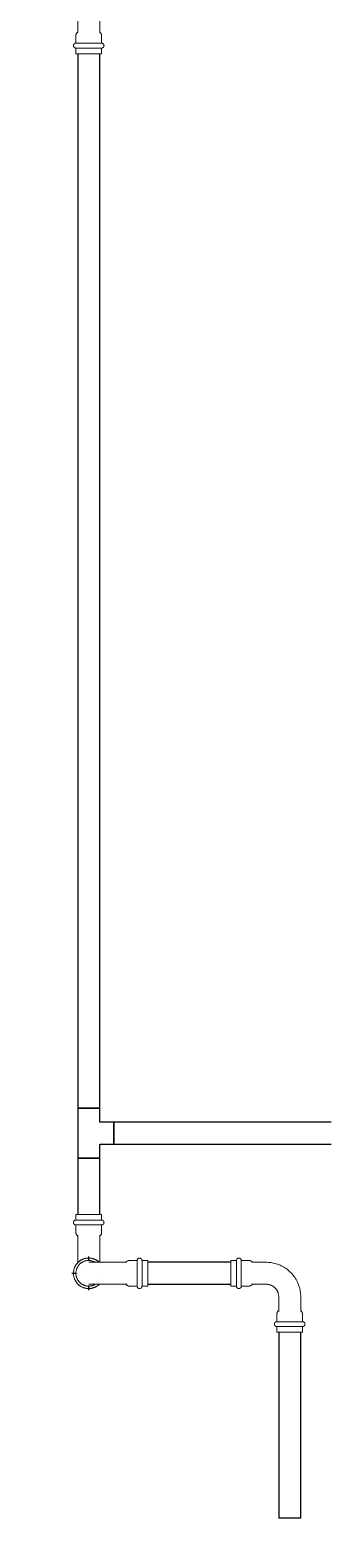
# Model space of a CAD drawing. Header units: inches. Extents: x -3327 to -1, y 8 to 1328.
# Drawn here: x -1757.9 to -1739.9, y 121.4 to 210.3 of the extents above; entities that cross this region are included whole.
import ezdxf

# ---------------------------------------------------------------- set-up
doc = ezdxf.new("R2010")
doc.units = ezdxf.units.IN
doc.header["$MEASUREMENT"] = 0
doc.layers.add('P-PIPE', color=3, linetype='Continuous', lineweight=9)
doc.layers.add('X - REF - FP', color=7, linetype='Continuous', true_color=0xb90000)

# ---------------------------------------------------------------- blocks, each defined once
blk = doc.blocks.new('Victaulic-VicPress316-Elbow 90-45deg Style P568_P571 - Standard-V1-SECOND LEVEL')
at = {"layer": 'P-PIPE'}
for p, q in [((-0.767, 3.52), (-0.767, 3.181)), ((0.766, 3.52), (-0.767, 3.52)), ((-0.767, 3.181), (0.766, 3.181)), ((-0.767, 2.89), (-0.767, 2.439)), ((-0.767, 2.89), (0.766, 2.89)), ((0.766, 3.181), (0.766, 3.52)), ((0.766, 2.439), (0.766, 2.89)), ((-0.658, 2.278), (-0.658, 1.393)), ((0.657, 1.393), (0.657, 2.278)), ((-3.181, 0.766), (-3.52, 0.766)), ((-3.52, 0.766), (-3.52, -0.767)), ((-3.181, -0.767), (-3.181, 0.766)), ((-2.439, 0.766), (-2.89, 0.766)), ((-2.89, -0.767), (-2.89, 0.766)), ((-1.393, 0.657), (-2.278, 0.657)), ((-3.52, -0.767), (-3.181, -0.767)), ((-2.89, -0.767), (-2.439, -0.767)), ((-2.278, -0.658), (-1.393, -0.658))]:
    blk.add_line(p, q, dxfattribs=at)
at = {"layer": 'P-PIPE', "flags": 128}
for points in [[(-0.767, 2.89), (-0.772, 2.891), (-0.778, 2.891), (-0.784, 2.892), (-0.79, 2.892), (-0.795, 2.893), (-0.801, 2.895), (-0.807, 2.896), (-0.812, 2.898), (-0.818, 2.9), (-0.823, 2.902), (-0.828, 2.904), (-0.834, 2.907), (-0.839, 2.91), (-0.844, 2.913), (-0.849, 2.916), (-0.853, 2.919), (-0.858, 2.923), (-0.862, 2.927), (-0.867, 2.931), (-0.871, 2.935), (-0.875, 2.939), (-0.879, 2.943), (-0.882, 2.948), (-0.886, 2.953), (-0.889, 2.957), (-0.892, 2.962), (-0.895, 2.967), (-0.897, 2.973), (-0.9, 2.978), (-0.902, 2.983), (-0.904, 2.989), (-0.906, 2.994), (-0.907, 3), (-0.909, 3.006), (-0.91, 3.011), (-0.911, 3.017), (-0.911, 3.023), (-0.912, 3.029), (-0.912, 3.034), (-0.912, 3.04), (-0.912, 3.046), (-0.911, 3.052), (-0.91, 3.058), (-0.909, 3.063), (-0.908, 3.069), (-0.907, 3.075), (-0.905, 3.08), (-0.903, 3.086), (-0.901, 3.091), (-0.899, 3.097), (-0.896, 3.102), (-0.894, 3.107), (-0.891, 3.112), (-0.887, 3.117), (-0.884, 3.122), (-0.881, 3.126), (-0.877, 3.131), (-0.873, 3.135), (-0.869, 3.139), (-0.865, 3.143), (-0.86, 3.147), (-0.856, 3.151), (-0.851, 3.154), (-0.846, 3.158), (-0.842, 3.161), (-0.836, 3.164), (-0.831, 3.166), (-0.826, 3.169), (-0.821, 3.171), (-0.815, 3.173), (-0.81, 3.175), (-0.804, 3.177), (-0.798, 3.178), (-0.793, 3.179), (-0.787, 3.18), (-0.781, 3.181), (-0.775, 3.181), (-0.77, 3.181), (-0.767, 3.181)], [(0.766, 3.181), (0.766, 3.181), (0.764, 3.181), (0.761, 3.181), (0.757, 3.181), (0.751, 3.181), (0.745, 3.181), (0.737, 3.181), (0.728, 3.181), (0.717, 3.181), (0.706, 3.181), (0.693, 3.181), (0.68, 3.181), (0.665, 3.181), (0.649, 3.181), (0.633, 3.181), (0.615, 3.181), (0.596, 3.181), (0.576, 3.181), (0.556, 3.181), (0.534, 3.181), (0.512, 3.181), (0.488, 3.181), (0.464, 3.181), (0.44, 3.181), (0.414, 3.181), (0.388, 3.181), (0.361, 3.181), (0.334, 3.181), (0.306, 3.181), (0.278, 3.181), (0.249, 3.181), (0.22, 3.181), (0.19, 3.181), (0.16, 3.181), (0.13, 3.181), (0.1, 3.181), (0.069, 3.181), (0.039, 3.181), (0.008, 3.181), (-0.022, 3.181), (-0.053, 3.181), (-0.084, 3.181), (-0.114, 3.181), (-0.144, 3.181), (-0.174, 3.181), (-0.204, 3.181), (-0.233, 3.181), (-0.262, 3.181), (-0.291, 3.181), (-0.319, 3.181), (-0.347, 3.181), (-0.374, 3.181), (-0.4, 3.181), (-0.426, 3.181), (-0.451, 3.181), (-0.476, 3.181), (-0.499, 3.181), (-0.522, 3.181), (-0.544, 3.181), (-0.565, 3.181), (-0.585, 3.181), (-0.605, 3.181), (-0.623, 3.181), (-0.64, 3.181), (-0.657, 3.181), (-0.672, 3.181), (-0.686, 3.181), (-0.699, 3.181), (-0.711, 3.181), (-0.722, 3.181), (-0.732, 3.181), (-0.74, 3.181), (-0.748, 3.181), (-0.754, 3.181), (-0.759, 3.181), (-0.763, 3.181), (-0.765, 3.181), (-0.766, 3.181), (-0.767, 3.181)], [(-0.767, 3.181), (-0.766, 3.181), (-0.764, 3.181), (-0.761, 3.181), (-0.757, 3.181), (-0.751, 3.181), (-0.745, 3.181), (-0.737, 3.181), (-0.728, 3.181)], [(-0.767, 2.89), (-0.766, 2.89), (-0.764, 2.89), (-0.761, 2.89), (-0.757, 2.89), (-0.751, 2.89), (-0.745, 2.89), (-0.737, 2.89), (-0.728, 2.89), (-0.717, 2.89), (-0.706, 2.89), (-0.693, 2.89), (-0.68, 2.89), (-0.665, 2.89), (-0.649, 2.89), (-0.633, 2.89), (-0.615, 2.89), (-0.596, 2.89), (-0.576, 2.89), (-0.556, 2.89), (-0.534, 2.89), (-0.512, 2.89), (-0.488, 2.89), (-0.464, 2.89), (-0.44, 2.89), (-0.414, 2.89), (-0.388, 2.89), (-0.361, 2.89), (-0.334, 2.89), (-0.306, 2.89), (-0.278, 2.89), (-0.249, 2.89), (-0.22, 2.89), (-0.19, 2.89), (-0.16, 2.89), (-0.13, 2.89), (-0.1, 2.89), (-0.069, 2.89), (-0.039, 2.89), (-0.008, 2.89), (0.022, 2.89), (0.053, 2.89), (0.084, 2.89), (0.114, 2.89), (0.144, 2.89), (0.174, 2.89), (0.204, 2.89), (0.233, 2.89), (0.262, 2.89), (0.291, 2.89), (0.319, 2.89), (0.347, 2.89), (0.374, 2.89), (0.4, 2.89), (0.426, 2.89), (0.451, 2.89), (0.476, 2.89), (0.499, 2.89), (0.522, 2.89), (0.544, 2.89), (0.565, 2.89), (0.585, 2.89), (0.605, 2.89), (0.623, 2.89), (0.64, 2.89), (0.657, 2.89), (0.672, 2.89), (0.686, 2.89), (0.699, 2.89), (0.711, 2.89), (0.722, 2.89), (0.732, 2.89), (0.74, 2.89), (0.748, 2.89), (0.754, 2.89), (0.759, 2.89), (0.763, 2.89), (0.765, 2.89), (0.766, 2.89), (0.766, 2.89)], [(-0.722, 2.89), (-0.732, 2.89), (-0.74, 2.89), (-0.748, 2.89), (-0.754, 2.89), (-0.759, 2.89), (-0.763, 2.89), (-0.765, 2.89), (-0.766, 2.89), (-0.767, 2.89)], [(0.722, 3.181), (0.732, 3.181), (0.74, 3.181), (0.748, 3.181), (0.754, 3.181), (0.759, 3.181), (0.763, 3.181), (0.765, 3.181), (0.766, 3.181), (0.766, 3.181)], [(0.766, 2.89), (0.766, 2.89), (0.764, 2.89), (0.761, 2.89), (0.757, 2.89), (0.751, 2.89), (0.745, 2.89), (0.737, 2.89), (0.728, 2.89)], [(0.766, 3.181), (0.772, 3.181), (0.778, 3.181), (0.784, 3.18), (0.79, 3.18), (0.795, 3.179), (0.801, 3.177), (0.807, 3.176), (0.812, 3.174), (0.818, 3.172), (0.823, 3.17), (0.828, 3.168), (0.834, 3.165), (0.839, 3.162), (0.844, 3.159), (0.849, 3.156), (0.853, 3.153), (0.858, 3.149), (0.862, 3.145), (0.867, 3.141), (0.871, 3.137), (0.875, 3.133), (0.879, 3.129), (0.882, 3.124), (0.886, 3.119), (0.889, 3.115), (0.892, 3.11), (0.895, 3.105), (0.897, 3.099), (0.9, 3.094), (0.902, 3.089), (0.904, 3.083), (0.906, 3.078), (0.907, 3.072), (0.909, 3.066), (0.91, 3.061), (0.911, 3.055), (0.911, 3.049), (0.912, 3.043), (0.912, 3.038), (0.912, 3.032), (0.912, 3.026), (0.911, 3.02), (0.91, 3.014), (0.909, 3.009), (0.908, 3.003), (0.907, 2.997), (0.905, 2.992), (0.903, 2.986), (0.901, 2.981), (0.899, 2.975), (0.896, 2.97), (0.894, 2.965), (0.891, 2.96), (0.887, 2.955), (0.884, 2.95), (0.881, 2.946), (0.877, 2.941), (0.873, 2.937), (0.869, 2.933), (0.865, 2.929), (0.86, 2.925), (0.856, 2.921), (0.851, 2.918), (0.846, 2.914), (0.842, 2.911), (0.836, 2.908), (0.831, 2.906), (0.826, 2.903), (0.821, 2.901), (0.815, 2.899), (0.81, 2.897), (0.804, 2.895), (0.798, 2.894), (0.793, 2.893), (0.787, 2.892), (0.781, 2.891), (0.775, 2.891), (0.77, 2.891), (0.766, 2.89)], [(-0.658, 2.221), (-0.666, 2.228), (-0.674, 2.235), (-0.682, 2.242), (-0.69, 2.25), (-0.698, 2.258), (-0.705, 2.266), (-0.711, 2.275), (-0.718, 2.283), (-0.724, 2.293), (-0.729, 2.302), (-0.735, 2.311), (-0.74, 2.321), (-0.744, 2.331), (-0.748, 2.341), (-0.752, 2.351), (-0.755, 2.362), (-0.758, 2.372), (-0.761, 2.383), (-0.763, 2.394), (-0.764, 2.404), (-0.765, 2.415), (-0.766, 2.426), (-0.767, 2.437), (-0.767, 2.439)], [(0.766, 2.439), (0.766, 2.428), (0.766, 2.417), (0.765, 2.406), (0.763, 2.396), (0.761, 2.385), (0.759, 2.374), (0.756, 2.364), (0.753, 2.353), (0.749, 2.343), (0.745, 2.333), (0.741, 2.323), (0.736, 2.313), (0.73, 2.304), (0.725, 2.294), (0.719, 2.285), (0.713, 2.276), (0.706, 2.268), (0.699, 2.259), (0.692, 2.251), (0.684, 2.244), (0.676, 2.236), (0.668, 2.229), (0.659, 2.222), (0.657, 2.221)], [(-3.181, 0.766), (-3.181, 0.772), (-3.181, 0.778), (-3.18, 0.784), (-3.18, 0.79), (-3.179, 0.795), (-3.177, 0.801), (-3.176, 0.807), (-3.174, 0.812), (-3.172, 0.818), (-3.17, 0.823), (-3.168, 0.828), (-3.165, 0.834), (-3.162, 0.839), (-3.159, 0.844), (-3.156, 0.849), (-3.153, 0.853), (-3.149, 0.858), (-3.145, 0.862), (-3.141, 0.867), (-3.137, 0.871), (-3.133, 0.875), (-3.129, 0.879), (-3.124, 0.882), (-3.119, 0.886), (-3.115, 0.889), (-3.11, 0.892), (-3.105, 0.895), (-3.099, 0.897), (-3.094, 0.9), (-3.089, 0.902), (-3.083, 0.904), (-3.078, 0.906), (-3.072, 0.907), (-3.066, 0.909), (-3.061, 0.91), (-3.055, 0.911), (-3.049, 0.911), (-3.043, 0.912), (-3.038, 0.912), (-3.032, 0.912), (-3.026, 0.912), (-3.02, 0.911), (-3.014, 0.91), (-3.009, 0.909), (-3.003, 0.908), (-2.997, 0.907), (-2.992, 0.905), (-2.986, 0.903), (-2.981, 0.901), (-2.975, 0.899), (-2.97, 0.896), (-2.965, 0.894), (-2.96, 0.891), (-2.955, 0.887), (-2.95, 0.884), (-2.946, 0.881), (-2.941, 0.877), (-2.937, 0.873), (-2.933, 0.869), (-2.929, 0.865), (-2.925, 0.86), (-2.921, 0.856), (-2.918, 0.851), (-2.914, 0.846), (-2.911, 0.842), (-2.908, 0.836), (-2.906, 0.831), (-2.903, 0.826), (-2.901, 0.821), (-2.899, 0.815), (-2.897, 0.81), (-2.895, 0.804), (-2.894, 0.798), (-2.893, 0.793), (-2.892, 0.787), (-2.891, 0.781), (-2.891, 0.775), (-2.891, 0.77), (-2.89, 0.766)], [(-0.658, 1.393), (-0.658, 1.364), (-0.66, 1.334), (-0.663, 1.305), (-0.667, 1.276), (-0.672, 1.247), (-0.679, 1.218), (-0.686, 1.19), (-0.695, 1.162), (-0.705, 1.134), (-0.716, 1.107), (-0.728, 1.08), (-0.741, 1.053), (-0.755, 1.028), (-0.77, 1.002), (-0.786, 0.978), (-0.803, 0.954), (-0.821, 0.931), (-0.84, 0.908), (-0.86, 0.886), (-0.881, 0.865), (-0.902, 0.845), (-0.924, 0.826), (-0.947, 0.808), (-0.971, 0.79), (-0.996, 0.774), (-1.021, 0.759), (-1.046, 0.744), (-1.073, 0.731), (-1.099, 0.719), (-1.126, 0.707), (-1.154, 0.697), (-1.182, 0.688), (-1.21, 0.681), (-1.239, 0.674), (-1.268, 0.668), (-1.297, 0.664), (-1.326, 0.661), (-1.356, 0.658), (-1.385, 0.658), (-1.393, 0.657)], [(-1.393, -0.658), (-1.311, -0.656), (-1.229, -0.651), (-1.148, -0.643), (-1.066, -0.631), (-0.986, -0.617), (-0.906, -0.599), (-0.826, -0.578), (-0.748, -0.553), (-0.671, -0.526), (-0.594, -0.496), (-0.52, -0.462), (-0.446, -0.426), (-0.374, -0.386), (-0.304, -0.344), (-0.235, -0.299), (-0.168, -0.252), (-0.104, -0.201), (-0.041, -0.149), (0.02, -0.093), (0.078, -0.036), (0.134, 0.024), (0.187, 0.087), (0.238, 0.151), (0.287, 0.217), (0.332, 0.285), (0.375, 0.355), (0.415, 0.427), (0.453, 0.5), (0.487, 0.574), (0.518, 0.65), (0.546, 0.727), (0.571, 0.805), (0.593, 0.884), (0.612, 0.964), (0.628, 1.044), (0.64, 1.126), (0.649, 1.207), (0.655, 1.289), (0.657, 1.371), (0.657, 1.393)], [(-3.181, 0.766), (-3.181, 0.766), (-3.181, 0.764), (-3.181, 0.761), (-3.181, 0.757), (-3.181, 0.751), (-3.181, 0.745), (-3.181, 0.737), (-3.181, 0.728), (-3.181, 0.717), (-3.181, 0.706), (-3.181, 0.693), (-3.181, 0.68), (-3.181, 0.665), (-3.181, 0.649), (-3.181, 0.633), (-3.181, 0.615), (-3.181, 0.596), (-3.181, 0.576), (-3.181, 0.556), (-3.181, 0.534), (-3.181, 0.512), (-3.181, 0.488), (-3.181, 0.464), (-3.181, 0.44), (-3.181, 0.414), (-3.181, 0.388), (-3.181, 0.361), (-3.181, 0.334), (-3.181, 0.306), (-3.181, 0.278), (-3.181, 0.249), (-3.181, 0.22), (-3.181, 0.19), (-3.181, 0.16), (-3.181, 0.13), (-3.181, 0.1), (-3.181, 0.069), (-3.181, 0.039), (-3.181, 0.008), (-3.181, -0.022), (-3.181, -0.053), (-3.181, -0.084), (-3.181, -0.114), (-3.181, -0.144), (-3.181, -0.174), (-3.181, -0.204), (-3.181, -0.233), (-3.181, -0.262), (-3.181, -0.291), (-3.181, -0.319), (-3.181, -0.347), (-3.181, -0.374), (-3.181, -0.4), (-3.181, -0.426), (-3.181, -0.451), (-3.181, -0.476), (-3.181, -0.499), (-3.181, -0.522), (-3.181, -0.544), (-3.181, -0.565), (-3.181, -0.585), (-3.181, -0.605), (-3.181, -0.623), (-3.181, -0.64), (-3.181, -0.657), (-3.181, -0.672), (-3.181, -0.686), (-3.181, -0.699), (-3.181, -0.711), (-3.181, -0.722), (-3.181, -0.732), (-3.181, -0.74), (-3.181, -0.748), (-3.181, -0.754), (-3.181, -0.759), (-3.181, -0.763), (-3.181, -0.765), (-3.181, -0.766), (-3.181, -0.767)], [(-3.181, 0.722), (-3.181, 0.732), (-3.181, 0.74), (-3.181, 0.748), (-3.181, 0.754), (-3.181, 0.759), (-3.181, 0.763), (-3.181, 0.765), (-3.181, 0.766), (-3.181, 0.766)], [(-2.89, -0.767), (-2.89, -0.766), (-2.89, -0.764), (-2.89, -0.761), (-2.89, -0.757), (-2.89, -0.751), (-2.89, -0.745), (-2.89, -0.737), (-2.89, -0.728), (-2.89, -0.717), (-2.89, -0.706), (-2.89, -0.693), (-2.89, -0.68), (-2.89, -0.665), (-2.89, -0.649), (-2.89, -0.633), (-2.89, -0.615), (-2.89, -0.596), (-2.89, -0.576), (-2.89, -0.556), (-2.89, -0.534), (-2.89, -0.512), (-2.89, -0.488), (-2.89, -0.464), (-2.89, -0.44), (-2.89, -0.414), (-2.89, -0.388), (-2.89, -0.361), (-2.89, -0.334), (-2.89, -0.306), (-2.89, -0.278), (-2.89, -0.249), (-2.89, -0.22), (-2.89, -0.19), (-2.89, -0.16), (-2.89, -0.13), (-2.89, -0.1), (-2.89, -0.069), (-2.89, -0.039), (-2.89, -0.008), (-2.89, 0.022), (-2.89, 0.053), (-2.89, 0.084), (-2.89, 0.114), (-2.89, 0.144), (-2.89, 0.174), (-2.89, 0.204), (-2.89, 0.233), (-2.89, 0.262), (-2.89, 0.291), (-2.89, 0.319), (-2.89, 0.347), (-2.89, 0.374), (-2.89, 0.4), (-2.89, 0.426), (-2.89, 0.451), (-2.89, 0.476), (-2.89, 0.499), (-2.89, 0.522), (-2.89, 0.544), (-2.89, 0.565), (-2.89, 0.585), (-2.89, 0.605), (-2.89, 0.623), (-2.89, 0.64), (-2.89, 0.657), (-2.89, 0.672), (-2.89, 0.686), (-2.89, 0.699), (-2.89, 0.711), (-2.89, 0.722), (-2.89, 0.732), (-2.89, 0.74), (-2.89, 0.748), (-2.89, 0.754), (-2.89, 0.759), (-2.89, 0.763), (-2.89, 0.765), (-2.89, 0.766), (-2.89, 0.766)], [(-2.89, 0.766), (-2.89, 0.766), (-2.89, 0.764), (-2.89, 0.761), (-2.89, 0.757), (-2.89, 0.751), (-2.89, 0.745), (-2.89, 0.737), (-2.89, 0.728)], [(-2.439, 0.766), (-2.428, 0.766), (-2.417, 0.766), (-2.406, 0.765), (-2.396, 0.763), (-2.385, 0.761), (-2.374, 0.759), (-2.364, 0.756), (-2.353, 0.753), (-2.343, 0.749), (-2.333, 0.745), (-2.323, 0.741), (-2.313, 0.736), (-2.304, 0.73), (-2.294, 0.725), (-2.285, 0.719), (-2.276, 0.713), (-2.268, 0.706), (-2.259, 0.699), (-2.251, 0.692), (-2.244, 0.684), (-2.236, 0.676), (-2.229, 0.668), (-2.222, 0.659), (-2.221, 0.657)], [(-3.181, -0.767), (-3.181, -0.766), (-3.181, -0.764), (-3.181, -0.761), (-3.181, -0.757), (-3.181, -0.751), (-3.181, -0.745), (-3.181, -0.737), (-3.181, -0.728)], [(-2.89, -0.767), (-2.891, -0.772), (-2.891, -0.778), (-2.892, -0.784), (-2.892, -0.79), (-2.893, -0.795), (-2.895, -0.801), (-2.896, -0.807), (-2.898, -0.812), (-2.9, -0.818), (-2.902, -0.823), (-2.904, -0.828), (-2.907, -0.834), (-2.91, -0.839), (-2.913, -0.844), (-2.916, -0.849), (-2.919, -0.853), (-2.923, -0.858), (-2.927, -0.862), (-2.931, -0.867), (-2.935, -0.871), (-2.939, -0.875), (-2.943, -0.879), (-2.948, -0.882), (-2.953, -0.886), (-2.957, -0.889), (-2.962, -0.892), (-2.967, -0.895), (-2.973, -0.897), (-2.978, -0.9), (-2.983, -0.902), (-2.989, -0.904), (-2.994, -0.906), (-3, -0.907), (-3.006, -0.909), (-3.011, -0.91), (-3.017, -0.911), (-3.023, -0.911), (-3.029, -0.912), (-3.034, -0.912), (-3.04, -0.912), (-3.046, -0.912), (-3.052, -0.911), (-3.058, -0.91), (-3.063, -0.909), (-3.069, -0.908), (-3.075, -0.907), (-3.08, -0.905), (-3.086, -0.903), (-3.091, -0.901), (-3.097, -0.899), (-3.102, -0.896), (-3.107, -0.894), (-3.112, -0.891), (-3.117, -0.887), (-3.122, -0.884), (-3.126, -0.881), (-3.131, -0.877), (-3.135, -0.873), (-3.139, -0.869), (-3.143, -0.865), (-3.147, -0.86), (-3.151, -0.856), (-3.154, -0.851), (-3.158, -0.846), (-3.161, -0.842), (-3.164, -0.836), (-3.166, -0.831), (-3.169, -0.826), (-3.171, -0.821), (-3.173, -0.815), (-3.175, -0.81), (-3.177, -0.804), (-3.178, -0.798), (-3.179, -0.793), (-3.18, -0.787), (-3.181, -0.781), (-3.181, -0.775), (-3.181, -0.77), (-3.181, -0.767)], [(-2.89, -0.722), (-2.89, -0.732), (-2.89, -0.74), (-2.89, -0.748), (-2.89, -0.754), (-2.89, -0.759), (-2.89, -0.763), (-2.89, -0.765), (-2.89, -0.766), (-2.89, -0.767)], [(-2.221, -0.658), (-2.228, -0.666), (-2.235, -0.674), (-2.242, -0.682), (-2.25, -0.69), (-2.258, -0.698), (-2.266, -0.705), (-2.275, -0.711), (-2.283, -0.718), (-2.293, -0.724), (-2.302, -0.729), (-2.311, -0.735), (-2.321, -0.74), (-2.331, -0.744), (-2.341, -0.748), (-2.351, -0.752), (-2.362, -0.755), (-2.372, -0.758), (-2.383, -0.761), (-2.394, -0.763), (-2.404, -0.764), (-2.415, -0.765), (-2.426, -0.766), (-2.437, -0.767), (-2.439, -0.767)]]:
    blk.add_lwpolyline(points, dxfattribs=at)
blk = doc.blocks.new('Victaulic-VicPress316-Elbow 90-45deg Style P568_P571 - Standard-523083-SECOND LEVEL')
at = {"layer": 'P-PIPE'}
for p, q in [((-3178.283, 1233.462), (-3178.283, 1232.568)), ((-3176.968, 1232.571), (-3176.968, 1233.462)), ((-3178.392, 1232.416), (-3178.392, 1231.964)), ((-3176.859, 1231.964), (-3176.859, 1232.416)), ((-3177.625, 1231.964), (-3178.392, 1231.964)), ((-3178.392, 1231.673), (-3178.392, 1231.335)), ((-3177.625, 1231.673), (-3178.392, 1231.673)), ((-3176.859, 1231.964), (-3177.625, 1231.964)), ((-3176.859, 1231.673), (-3177.625, 1231.673)), ((-3176.859, 1231.335), (-3176.859, 1231.673)), ((-3178.392, 1231.335), (-3177.625, 1231.335)), ((-3177.625, 1231.335), (-3176.859, 1231.335))]:
    blk.add_line(p, q, dxfattribs=at)
at = {"layer": 'P-PIPE', "flags": 128}
for points in [[(-3177.625, 1235.767), (-3177.661, 1235.766), (-3177.698, 1235.764), (-3177.734, 1235.76), (-3177.77, 1235.755), (-3177.806, 1235.749), (-3177.842, 1235.741), (-3177.877, 1235.731), (-3177.912, 1235.721), (-3177.946, 1235.708), (-3177.98, 1235.695), (-3178.013, 1235.68), (-3178.046, 1235.664), (-3178.078, 1235.646), (-3178.109, 1235.628), (-3178.14, 1235.608), (-3178.17, 1235.586), (-3178.198, 1235.564), (-3178.226, 1235.54), (-3178.253, 1235.516), (-3178.279, 1235.49), (-3178.304, 1235.464), (-3178.328, 1235.436), (-3178.351, 1235.407), (-3178.372, 1235.378), (-3178.392, 1235.348), (-3178.412, 1235.317), (-3178.429, 1235.285), (-3178.446, 1235.252), (-3178.461, 1235.219), (-3178.475, 1235.185), (-3178.488, 1235.151), (-3178.499, 1235.116), (-3178.508, 1235.081), (-3178.517, 1235.046), (-3178.524, 1235.01), (-3178.529, 1234.974), (-3178.533, 1234.938), (-3178.536, 1234.901), (-3178.537, 1234.865), (-3178.537, 1234.828), (-3178.535, 1234.792), (-3178.532, 1234.755), (-3178.527, 1234.719), (-3178.521, 1234.683), (-3178.513, 1234.648), (-3178.504, 1234.612), (-3178.494, 1234.577), (-3178.482, 1234.543), (-3178.469, 1234.509), (-3178.454, 1234.475), (-3178.438, 1234.442), (-3178.421, 1234.41), (-3178.403, 1234.379), (-3178.383, 1234.348), (-3178.362, 1234.318), (-3178.34, 1234.289), (-3178.317, 1234.261), (-3178.293, 1234.234)], [(-3177.625, 1235.621), (-3177.656, 1235.621), (-3177.686, 1235.619), (-3177.717, 1235.616), (-3177.747, 1235.612), (-3177.777, 1235.606), (-3177.807, 1235.599), (-3177.837, 1235.591), (-3177.866, 1235.582), (-3177.895, 1235.572), (-3177.924, 1235.561), (-3177.951, 1235.548), (-3177.979, 1235.535), (-3178.006, 1235.52), (-3178.032, 1235.504), (-3178.058, 1235.487), (-3178.083, 1235.47), (-3178.107, 1235.451), (-3178.13, 1235.431), (-3178.153, 1235.41), (-3178.175, 1235.389), (-3178.196, 1235.366), (-3178.216, 1235.343), (-3178.235, 1235.319), (-3178.253, 1235.294), (-3178.27, 1235.269), (-3178.286, 1235.243), (-3178.301, 1235.216), (-3178.315, 1235.189), (-3178.328, 1235.161), (-3178.339, 1235.133), (-3178.35, 1235.104), (-3178.359, 1235.075), (-3178.368, 1235.045), (-3178.375, 1235.015), (-3178.38, 1234.985), (-3178.385, 1234.955), (-3178.388, 1234.924), (-3178.391, 1234.894), (-3178.391, 1234.863), (-3178.391, 1234.832), (-3178.39, 1234.802), (-3178.387, 1234.771), (-3178.383, 1234.741), (-3178.378, 1234.711), (-3178.371, 1234.681), (-3178.364, 1234.651), (-3178.355, 1234.622), (-3178.345, 1234.593), (-3178.334, 1234.564), (-3178.322, 1234.536), (-3178.309, 1234.508), (-3178.294, 1234.481), (-3178.283, 1234.461)], [(-3176.968, 1234.223), (-3176.946, 1234.246), (-3176.922, 1234.274), (-3176.899, 1234.302), (-3176.878, 1234.332), (-3176.858, 1234.362), (-3176.838, 1234.393), (-3176.821, 1234.425), (-3176.804, 1234.458), (-3176.789, 1234.491), (-3176.775, 1234.524), (-3176.762, 1234.559), (-3176.751, 1234.593), (-3176.742, 1234.629), (-3176.733, 1234.664), (-3176.726, 1234.7), (-3176.721, 1234.736), (-3176.717, 1234.772), (-3176.714, 1234.809), (-3176.713, 1234.845), (-3176.713, 1234.881), (-3176.715, 1234.918), (-3176.718, 1234.954), (-3176.723, 1234.99), (-3176.729, 1235.026), (-3176.737, 1235.062), (-3176.746, 1235.097), (-3176.756, 1235.132), (-3176.768, 1235.167), (-3176.781, 1235.201), (-3176.796, 1235.234), (-3176.812, 1235.267), (-3176.829, 1235.299), (-3176.847, 1235.331), (-3176.867, 1235.362), (-3176.888, 1235.392), (-3176.91, 1235.421), (-3176.933, 1235.449), (-3176.957, 1235.476), (-3176.983, 1235.502), (-3177.009, 1235.527), (-3177.036, 1235.551), (-3177.065, 1235.574), (-3177.094, 1235.596), (-3177.124, 1235.617), (-3177.155, 1235.636), (-3177.187, 1235.655), (-3177.219, 1235.671), (-3177.252, 1235.687), (-3177.285, 1235.701), (-3177.32, 1235.714), (-3177.354, 1235.726), (-3177.389, 1235.736), (-3177.425, 1235.745), (-3177.46, 1235.752), (-3177.496, 1235.758), (-3177.533, 1235.762), (-3177.569, 1235.765), (-3177.605, 1235.767), (-3177.625, 1235.767)], [(-3176.964, 1234.467), (-3176.949, 1234.494), (-3176.935, 1234.521), (-3176.922, 1234.549), (-3176.911, 1234.577), (-3176.9, 1234.606), (-3176.891, 1234.635), (-3176.882, 1234.665), (-3176.875, 1234.694), (-3176.87, 1234.725), (-3176.865, 1234.755), (-3176.862, 1234.785), (-3176.859, 1234.816), (-3176.859, 1234.847), (-3176.859, 1234.877), (-3176.86, 1234.908), (-3176.863, 1234.938), (-3176.867, 1234.969), (-3176.872, 1234.999), (-3176.879, 1235.029), (-3176.886, 1235.059), (-3176.895, 1235.088), (-3176.905, 1235.117), (-3176.916, 1235.146), (-3176.928, 1235.174), (-3176.941, 1235.201), (-3176.956, 1235.229), (-3176.971, 1235.255), (-3176.988, 1235.281), (-3177.005, 1235.306), (-3177.024, 1235.33), (-3177.043, 1235.354), (-3177.064, 1235.377), (-3177.085, 1235.399), (-3177.107, 1235.42), (-3177.13, 1235.44), (-3177.154, 1235.46), (-3177.179, 1235.478), (-3177.204, 1235.495), (-3177.23, 1235.512), (-3177.256, 1235.527), (-3177.284, 1235.541), (-3177.311, 1235.554), (-3177.34, 1235.566), (-3177.368, 1235.577), (-3177.397, 1235.587), (-3177.427, 1235.595), (-3177.457, 1235.603), (-3177.487, 1235.609), (-3177.517, 1235.614), (-3177.547, 1235.617), (-3177.578, 1235.62), (-3177.608, 1235.621), (-3177.625, 1235.621)], [(-3178.283, 1234.855), (-3178.283, 1234.854), (-3178.283, 1234.85), (-3178.283, 1234.845), (-3178.283, 1234.837), (-3178.283, 1234.827), (-3178.283, 1234.815), (-3178.283, 1234.801), (-3178.283, 1234.784), (-3178.283, 1234.766), (-3178.283, 1234.745), (-3178.283, 1234.722), (-3178.283, 1234.697), (-3178.283, 1234.671), (-3178.283, 1234.642), (-3178.283, 1234.612), (-3178.283, 1234.579), (-3178.283, 1234.545), (-3178.283, 1234.509), (-3178.283, 1234.472), (-3178.283, 1234.432), (-3178.283, 1234.392), (-3178.283, 1234.349), (-3178.283, 1234.306), (-3178.283, 1234.261), (-3178.283, 1234.214), (-3178.283, 1234.167), (-3178.283, 1234.118), (-3178.283, 1234.069), (-3178.283, 1234.018), (-3178.283, 1233.967), (-3178.283, 1233.914), (-3178.283, 1233.861), (-3178.283, 1233.808), (-3178.283, 1233.753), (-3178.283, 1233.699), (-3178.283, 1233.644), (-3178.283, 1233.588), (-3178.283, 1233.533), (-3178.283, 1233.477), (-3178.283, 1233.462)], [(-3176.968, 1233.462), (-3176.968, 1233.518), (-3176.968, 1233.573), (-3176.968, 1233.629), (-3176.968, 1233.684), (-3176.968, 1233.739), (-3176.968, 1233.793), (-3176.968, 1233.847), (-3176.968, 1233.9), (-3176.968, 1233.953), (-3176.968, 1234.004), (-3176.968, 1234.055), (-3176.968, 1234.105), (-3176.968, 1234.154), (-3176.968, 1234.202), (-3176.968, 1234.248), (-3176.968, 1234.294), (-3176.968, 1234.338), (-3176.968, 1234.38), (-3176.968, 1234.422), (-3176.968, 1234.461), (-3176.968, 1234.499), (-3176.968, 1234.535), (-3176.968, 1234.57), (-3176.968, 1234.603), (-3176.968, 1234.634), (-3176.968, 1234.663), (-3176.968, 1234.69), (-3176.968, 1234.716), (-3176.968, 1234.739), (-3176.968, 1234.76), (-3176.968, 1234.779), (-3176.968, 1234.796), (-3176.968, 1234.811), (-3176.968, 1234.824), (-3176.968, 1234.835), (-3176.968, 1234.843), (-3176.968, 1234.849), (-3176.968, 1234.853), (-3176.968, 1234.855), (-3176.968, 1234.855)], [(-3178.392, 1232.416), (-3178.391, 1232.427), (-3178.391, 1232.438), (-3178.39, 1232.448), (-3178.388, 1232.459), (-3178.386, 1232.47), (-3178.384, 1232.481), (-3178.381, 1232.491), (-3178.378, 1232.502), (-3178.374, 1232.512), (-3178.37, 1232.522), (-3178.366, 1232.532), (-3178.361, 1232.542), (-3178.355, 1232.551), (-3178.35, 1232.561), (-3178.344, 1232.57), (-3178.338, 1232.579), (-3178.331, 1232.587), (-3178.324, 1232.596), (-3178.317, 1232.604), (-3178.309, 1232.611), (-3178.301, 1232.619), (-3178.293, 1232.626), (-3178.284, 1232.633), (-3178.283, 1232.634)], [(-3176.968, 1232.634), (-3176.959, 1232.627), (-3176.951, 1232.62), (-3176.943, 1232.613), (-3176.935, 1232.605), (-3176.927, 1232.597), (-3176.92, 1232.589), (-3176.914, 1232.58), (-3176.907, 1232.571), (-3176.901, 1232.562), (-3176.896, 1232.553), (-3176.89, 1232.543), (-3176.885, 1232.534), (-3176.881, 1232.524), (-3176.877, 1232.514), (-3176.873, 1232.503), (-3176.87, 1232.493), (-3176.867, 1232.483), (-3176.864, 1232.472), (-3176.862, 1232.461), (-3176.861, 1232.45), (-3176.86, 1232.44), (-3176.859, 1232.429), (-3176.859, 1232.418), (-3176.859, 1232.416)], [(-3178.392, 1231.673), (-3178.397, 1231.673), (-3178.403, 1231.674), (-3178.409, 1231.674), (-3178.415, 1231.675), (-3178.42, 1231.676), (-3178.426, 1231.678), (-3178.432, 1231.679), (-3178.437, 1231.681), (-3178.443, 1231.683), (-3178.448, 1231.685), (-3178.453, 1231.687), (-3178.459, 1231.69), (-3178.464, 1231.693), (-3178.469, 1231.696), (-3178.474, 1231.699), (-3178.478, 1231.702), (-3178.483, 1231.706), (-3178.487, 1231.709), (-3178.492, 1231.713), (-3178.496, 1231.717), (-3178.5, 1231.722), (-3178.504, 1231.726), (-3178.507, 1231.731), (-3178.511, 1231.735), (-3178.514, 1231.74), (-3178.517, 1231.745), (-3178.52, 1231.75), (-3178.522, 1231.755), (-3178.525, 1231.761), (-3178.527, 1231.766), (-3178.529, 1231.772), (-3178.531, 1231.777), (-3178.532, 1231.783), (-3178.534, 1231.788), (-3178.535, 1231.794), (-3178.536, 1231.8), (-3178.536, 1231.806), (-3178.537, 1231.811), (-3178.537, 1231.817), (-3178.537, 1231.823), (-3178.537, 1231.829), (-3178.536, 1231.835), (-3178.535, 1231.84), (-3178.534, 1231.846), (-3178.533, 1231.852), (-3178.532, 1231.858), (-3178.53, 1231.863), (-3178.528, 1231.869), (-3178.526, 1231.874), (-3178.524, 1231.879), (-3178.521, 1231.885), (-3178.519, 1231.89), (-3178.516, 1231.895), (-3178.512, 1231.9), (-3178.509, 1231.904), (-3178.506, 1231.909), (-3178.502, 1231.914), (-3178.498, 1231.918), (-3178.494, 1231.922), (-3178.49, 1231.926), (-3178.485, 1231.93), (-3178.481, 1231.934), (-3178.476, 1231.937), (-3178.471, 1231.94), (-3178.467, 1231.944), (-3178.461, 1231.946), (-3178.456, 1231.949), (-3178.451, 1231.952), (-3178.446, 1231.954), (-3178.44, 1231.956), (-3178.435, 1231.958), (-3178.429, 1231.959), (-3178.423, 1231.961), (-3178.418, 1231.962), (-3178.412, 1231.963), (-3178.406, 1231.964), (-3178.4, 1231.964), (-3178.395, 1231.964), (-3178.392, 1231.964)], [(-3177.625, 1231.964), (-3177.656, 1231.964), (-3177.686, 1231.964), (-3177.717, 1231.964), (-3177.747, 1231.964), (-3177.777, 1231.964), (-3177.807, 1231.964), (-3177.837, 1231.964), (-3177.866, 1231.964), (-3177.895, 1231.964), (-3177.924, 1231.964), (-3177.951, 1231.964), (-3177.979, 1231.964), (-3178.006, 1231.964), (-3178.032, 1231.964), (-3178.058, 1231.964), (-3178.083, 1231.964), (-3178.107, 1231.964), (-3178.13, 1231.964), (-3178.153, 1231.964), (-3178.175, 1231.964), (-3178.196, 1231.964), (-3178.216, 1231.964), (-3178.235, 1231.964), (-3178.253, 1231.964), (-3178.27, 1231.964), (-3178.286, 1231.964), (-3178.301, 1231.964), (-3178.315, 1231.964), (-3178.328, 1231.964), (-3178.339, 1231.964), (-3178.35, 1231.964), (-3178.359, 1231.964), (-3178.368, 1231.964), (-3178.375, 1231.964), (-3178.38, 1231.964), (-3178.385, 1231.964), (-3178.388, 1231.964), (-3178.391, 1231.964), (-3178.391, 1231.964), (-3178.392, 1231.964)], [(-3178.392, 1231.964), (-3178.391, 1231.964), (-3178.389, 1231.964), (-3178.386, 1231.964), (-3178.382, 1231.964), (-3178.376, 1231.964), (-3178.37, 1231.964), (-3178.362, 1231.964), (-3178.353, 1231.964)], [(-3178.35, 1231.673), (-3178.359, 1231.673), (-3178.368, 1231.673), (-3178.375, 1231.673), (-3178.38, 1231.673), (-3178.385, 1231.673), (-3178.388, 1231.673), (-3178.391, 1231.673), (-3178.391, 1231.673), (-3178.392, 1231.673)], [(-3178.392, 1231.673), (-3178.391, 1231.673), (-3178.389, 1231.673), (-3178.386, 1231.673), (-3178.382, 1231.673), (-3178.376, 1231.673), (-3178.37, 1231.673), (-3178.362, 1231.673), (-3178.353, 1231.673), (-3178.342, 1231.673), (-3178.331, 1231.673), (-3178.319, 1231.673), (-3178.305, 1231.673), (-3178.29, 1231.673), (-3178.274, 1231.673), (-3178.258, 1231.673), (-3178.24, 1231.673), (-3178.221, 1231.673), (-3178.201, 1231.673), (-3178.181, 1231.673), (-3178.159, 1231.673), (-3178.137, 1231.673), (-3178.113, 1231.673), (-3178.089, 1231.673), (-3178.065, 1231.673), (-3178.039, 1231.673), (-3178.013, 1231.673), (-3177.986, 1231.673), (-3177.959, 1231.673), (-3177.931, 1231.673), (-3177.903, 1231.673), (-3177.874, 1231.673), (-3177.845, 1231.673), (-3177.815, 1231.673), (-3177.785, 1231.673), (-3177.755, 1231.673), (-3177.725, 1231.673), (-3177.695, 1231.673), (-3177.664, 1231.673), (-3177.633, 1231.673), (-3177.625, 1231.673)], [(-3176.859, 1231.964), (-3176.859, 1231.964), (-3176.861, 1231.964), (-3176.864, 1231.964), (-3176.868, 1231.964), (-3176.874, 1231.964), (-3176.88, 1231.964), (-3176.888, 1231.964), (-3176.897, 1231.964), (-3176.908, 1231.964), (-3176.919, 1231.964), (-3176.932, 1231.964), (-3176.945, 1231.964), (-3176.96, 1231.964), (-3176.976, 1231.964), (-3176.992, 1231.964), (-3177.01, 1231.964), (-3177.029, 1231.964), (-3177.049, 1231.964), (-3177.069, 1231.964), (-3177.091, 1231.964), (-3177.113, 1231.964), (-3177.137, 1231.964), (-3177.161, 1231.964), (-3177.185, 1231.964), (-3177.211, 1231.964), (-3177.237, 1231.964), (-3177.264, 1231.964), (-3177.291, 1231.964), (-3177.319, 1231.964), (-3177.347, 1231.964), (-3177.376, 1231.964), (-3177.405, 1231.964), (-3177.435, 1231.964), (-3177.465, 1231.964), (-3177.495, 1231.964), (-3177.525, 1231.964), (-3177.556, 1231.964), (-3177.586, 1231.964), (-3177.617, 1231.964), (-3177.625, 1231.964)], [(-3177.625, 1231.673), (-3177.594, 1231.673), (-3177.564, 1231.673), (-3177.533, 1231.673), (-3177.503, 1231.673), (-3177.473, 1231.673), (-3177.443, 1231.673), (-3177.413, 1231.673), (-3177.384, 1231.673), (-3177.355, 1231.673), (-3177.327, 1231.673), (-3177.299, 1231.673), (-3177.271, 1231.673), (-3177.244, 1231.673), (-3177.218, 1231.673), (-3177.192, 1231.673), (-3177.167, 1231.673), (-3177.143, 1231.673), (-3177.12, 1231.673), (-3177.097, 1231.673), (-3177.075, 1231.673), (-3177.054, 1231.673), (-3177.034, 1231.673), (-3177.015, 1231.673), (-3176.997, 1231.673), (-3176.98, 1231.673), (-3176.964, 1231.673), (-3176.949, 1231.673), (-3176.935, 1231.673), (-3176.922, 1231.673), (-3176.911, 1231.673), (-3176.9, 1231.673), (-3176.891, 1231.673), (-3176.882, 1231.673), (-3176.875, 1231.673), (-3176.87, 1231.673), (-3176.865, 1231.673), (-3176.862, 1231.673), (-3176.859, 1231.673), (-3176.859, 1231.673), (-3176.859, 1231.673)], [(-3176.9, 1231.964), (-3176.891, 1231.964), (-3176.882, 1231.964), (-3176.875, 1231.964), (-3176.87, 1231.964), (-3176.865, 1231.964), (-3176.862, 1231.964), (-3176.859, 1231.964), (-3176.859, 1231.964), (-3176.859, 1231.964)], [(-3176.859, 1231.673), (-3176.859, 1231.673), (-3176.861, 1231.673), (-3176.864, 1231.673), (-3176.868, 1231.673), (-3176.874, 1231.673), (-3176.88, 1231.673), (-3176.888, 1231.673), (-3176.897, 1231.673)], [(-3176.859, 1231.964), (-3176.853, 1231.964), (-3176.847, 1231.964), (-3176.841, 1231.963), (-3176.835, 1231.962), (-3176.83, 1231.961), (-3176.824, 1231.96), (-3176.818, 1231.959), (-3176.813, 1231.957), (-3176.807, 1231.955), (-3176.802, 1231.953), (-3176.797, 1231.95), (-3176.791, 1231.948), (-3176.786, 1231.945), (-3176.781, 1231.942), (-3176.776, 1231.939), (-3176.772, 1231.936), (-3176.767, 1231.932), (-3176.763, 1231.928), (-3176.758, 1231.924), (-3176.754, 1231.92), (-3176.75, 1231.916), (-3176.746, 1231.912), (-3176.743, 1231.907), (-3176.739, 1231.902), (-3176.736, 1231.897), (-3176.733, 1231.893), (-3176.73, 1231.887), (-3176.728, 1231.882), (-3176.725, 1231.877), (-3176.723, 1231.872), (-3176.721, 1231.866), (-3176.719, 1231.861), (-3176.718, 1231.855), (-3176.716, 1231.849), (-3176.715, 1231.844), (-3176.714, 1231.838), (-3176.714, 1231.832), (-3176.713, 1231.826), (-3176.713, 1231.82), (-3176.713, 1231.815), (-3176.713, 1231.809), (-3176.714, 1231.803), (-3176.715, 1231.797), (-3176.716, 1231.791), (-3176.717, 1231.786), (-3176.718, 1231.78), (-3176.72, 1231.775), (-3176.722, 1231.769), (-3176.724, 1231.764), (-3176.726, 1231.758), (-3176.729, 1231.753), (-3176.731, 1231.748), (-3176.734, 1231.743), (-3176.738, 1231.738), (-3176.741, 1231.733), (-3176.744, 1231.729), (-3176.748, 1231.724), (-3176.752, 1231.72), (-3176.756, 1231.716), (-3176.76, 1231.712), (-3176.765, 1231.708), (-3176.769, 1231.704), (-3176.774, 1231.701), (-3176.779, 1231.697), (-3176.784, 1231.694), (-3176.789, 1231.691), (-3176.794, 1231.689), (-3176.799, 1231.686), (-3176.804, 1231.684), (-3176.81, 1231.682), (-3176.815, 1231.68), (-3176.821, 1231.678), (-3176.827, 1231.677), (-3176.832, 1231.676), (-3176.838, 1231.675), (-3176.844, 1231.674), (-3176.85, 1231.674), (-3176.855, 1231.673), (-3176.859, 1231.673)]]:
    blk.add_lwpolyline(points, dxfattribs=at)
blk = doc.blocks.new('Victaulic-VicPress316-Elbow 90-45deg Style P568_P571 - Standard-V46-SECOND LEVEL')
at = {"layer": 'P-PIPE'}
for p, q in [((-1307.142, 139.515), (-1307.142, 139.177)), ((-1306.375, 139.515), (-1307.142, 139.515)), ((-1307.142, 139.177), (-1306.375, 139.177)), ((-1307.142, 138.886), (-1307.142, 138.434)), ((-1307.142, 138.886), (-1306.375, 138.886)), ((-1305.609, 139.515), (-1306.375, 139.515)), ((-1306.375, 139.177), (-1305.609, 139.177)), ((-1306.375, 138.886), (-1305.609, 138.886)), ((-1305.609, 139.177), (-1305.609, 139.515)), ((-1305.609, 138.434), (-1305.609, 138.886)), ((-1307.033, 138.282), (-1307.033, 137.388)), ((-1305.718, 137.388), (-1305.718, 138.279)), ((-1307.033, 135.996), (-1307.033, 135.999))]:
    blk.add_line(p, q, dxfattribs=at)
at = {"layer": 'P-PIPE', "flags": 128}
for points in [[(-1307.142, 138.886), (-1307.147, 138.886), (-1307.153, 138.886), (-1307.159, 138.887), (-1307.165, 138.887), (-1307.17, 138.888), (-1307.176, 138.89), (-1307.182, 138.891), (-1307.187, 138.893), (-1307.193, 138.895), (-1307.198, 138.897), (-1307.203, 138.899), (-1307.209, 138.902), (-1307.214, 138.905), (-1307.219, 138.908), (-1307.224, 138.911), (-1307.228, 138.914), (-1307.233, 138.918), (-1307.237, 138.922), (-1307.242, 138.926), (-1307.246, 138.93), (-1307.25, 138.934), (-1307.254, 138.938), (-1307.257, 138.943), (-1307.261, 138.948), (-1307.264, 138.952), (-1307.267, 138.957), (-1307.27, 138.962), (-1307.272, 138.968), (-1307.275, 138.973), (-1307.277, 138.978), (-1307.279, 138.984), (-1307.281, 138.989), (-1307.282, 138.995), (-1307.284, 139.001), (-1307.285, 139.006), (-1307.286, 139.012), (-1307.286, 139.018), (-1307.287, 139.024), (-1307.287, 139.029), (-1307.287, 139.035), (-1307.287, 139.041), (-1307.286, 139.047), (-1307.285, 139.053), (-1307.284, 139.058), (-1307.283, 139.064), (-1307.282, 139.07), (-1307.28, 139.075), (-1307.278, 139.081), (-1307.276, 139.086), (-1307.274, 139.092), (-1307.271, 139.097), (-1307.269, 139.102), (-1307.266, 139.107), (-1307.262, 139.112), (-1307.259, 139.117), (-1307.256, 139.121), (-1307.252, 139.126), (-1307.248, 139.13), (-1307.244, 139.134), (-1307.24, 139.138), (-1307.235, 139.142), (-1307.231, 139.146), (-1307.226, 139.149), (-1307.221, 139.153), (-1307.217, 139.156), (-1307.211, 139.159), (-1307.206, 139.161), (-1307.201, 139.164), (-1307.196, 139.166), (-1307.19, 139.168), (-1307.185, 139.17), (-1307.179, 139.172), (-1307.173, 139.173), (-1307.168, 139.174), (-1307.162, 139.175), (-1307.156, 139.176), (-1307.15, 139.176), (-1307.145, 139.177), (-1307.142, 139.177)], [(-1306.375, 139.177), (-1306.406, 139.177), (-1306.436, 139.177), (-1306.467, 139.177), (-1306.497, 139.177), (-1306.527, 139.177), (-1306.557, 139.177), (-1306.587, 139.177), (-1306.616, 139.177), (-1306.645, 139.177), (-1306.673, 139.177), (-1306.701, 139.177), (-1306.729, 139.177), (-1306.756, 139.177), (-1306.782, 139.177), (-1306.808, 139.177), (-1306.833, 139.177), (-1306.857, 139.177), (-1306.88, 139.177), (-1306.903, 139.177), (-1306.925, 139.177), (-1306.946, 139.177), (-1306.966, 139.177), (-1306.985, 139.177), (-1307.003, 139.177), (-1307.02, 139.177), (-1307.036, 139.177), (-1307.051, 139.177), (-1307.065, 139.177), (-1307.078, 139.177), (-1307.089, 139.177), (-1307.1, 139.177), (-1307.109, 139.177), (-1307.118, 139.177), (-1307.125, 139.177), (-1307.13, 139.177), (-1307.135, 139.177), (-1307.138, 139.177), (-1307.141, 139.177), (-1307.141, 139.177), (-1307.142, 139.177)], [(-1307.142, 139.177), (-1307.141, 139.177), (-1307.139, 139.177), (-1307.136, 139.177), (-1307.132, 139.177), (-1307.126, 139.177), (-1307.12, 139.177), (-1307.112, 139.177), (-1307.103, 139.177)], [(-1307.1, 138.886), (-1307.109, 138.886), (-1307.118, 138.886), (-1307.125, 138.886), (-1307.13, 138.886), (-1307.135, 138.886), (-1307.138, 138.886), (-1307.141, 138.886), (-1307.141, 138.886), (-1307.142, 138.886)], [(-1307.142, 138.886), (-1307.141, 138.886), (-1307.139, 138.886), (-1307.136, 138.886), (-1307.132, 138.886), (-1307.126, 138.886), (-1307.12, 138.886), (-1307.112, 138.886), (-1307.103, 138.886), (-1307.092, 138.886), (-1307.081, 138.886), (-1307.068, 138.886), (-1307.055, 138.886), (-1307.04, 138.886), (-1307.024, 138.886), (-1307.008, 138.886), (-1306.99, 138.886), (-1306.971, 138.886), (-1306.951, 138.886), (-1306.931, 138.886), (-1306.909, 138.886), (-1306.887, 138.886), (-1306.863, 138.886), (-1306.839, 138.886), (-1306.815, 138.886), (-1306.789, 138.886), (-1306.763, 138.886), (-1306.736, 138.886), (-1306.709, 138.886), (-1306.681, 138.886), (-1306.653, 138.886), (-1306.624, 138.886), (-1306.595, 138.886), (-1306.565, 138.886), (-1306.535, 138.886), (-1306.505, 138.886), (-1306.475, 138.886), (-1306.444, 138.886), (-1306.414, 138.886), (-1306.383, 138.886), (-1306.375, 138.886)], [(-1305.609, 139.177), (-1305.609, 139.177), (-1305.611, 139.177), (-1305.614, 139.177), (-1305.618, 139.177), (-1305.624, 139.177), (-1305.63, 139.177), (-1305.638, 139.177), (-1305.647, 139.177), (-1305.658, 139.177), (-1305.669, 139.177), (-1305.682, 139.177), (-1305.695, 139.177), (-1305.71, 139.177), (-1305.726, 139.177), (-1305.742, 139.177), (-1305.76, 139.177), (-1305.779, 139.177), (-1305.799, 139.177), (-1305.819, 139.177), (-1305.841, 139.177), (-1305.863, 139.177), (-1305.887, 139.177), (-1305.911, 139.177), (-1305.935, 139.177), (-1305.961, 139.177), (-1305.987, 139.177), (-1306.014, 139.177), (-1306.041, 139.177), (-1306.069, 139.177), (-1306.097, 139.177), (-1306.126, 139.177), (-1306.155, 139.177), (-1306.185, 139.177), (-1306.215, 139.177), (-1306.245, 139.177), (-1306.275, 139.177), (-1306.306, 139.177), (-1306.336, 139.177), (-1306.367, 139.177), (-1306.375, 139.177)], [(-1306.375, 138.886), (-1306.344, 138.886), (-1306.314, 138.886), (-1306.283, 138.886), (-1306.253, 138.886), (-1306.223, 138.886), (-1306.193, 138.886), (-1306.163, 138.886), (-1306.134, 138.886), (-1306.105, 138.886), (-1306.077, 138.886), (-1306.049, 138.886), (-1306.021, 138.886), (-1305.994, 138.886), (-1305.968, 138.886), (-1305.942, 138.886), (-1305.917, 138.886), (-1305.893, 138.886), (-1305.87, 138.886), (-1305.847, 138.886), (-1305.825, 138.886), (-1305.804, 138.886), (-1305.784, 138.886), (-1305.765, 138.886), (-1305.747, 138.886), (-1305.73, 138.886), (-1305.714, 138.886), (-1305.699, 138.886), (-1305.685, 138.886), (-1305.672, 138.886), (-1305.661, 138.886), (-1305.65, 138.886), (-1305.641, 138.886), (-1305.632, 138.886), (-1305.625, 138.886), (-1305.62, 138.886), (-1305.615, 138.886), (-1305.612, 138.886), (-1305.609, 138.886), (-1305.609, 138.886), (-1305.609, 138.886)], [(-1305.65, 139.177), (-1305.641, 139.177), (-1305.632, 139.177), (-1305.625, 139.177), (-1305.62, 139.177), (-1305.615, 139.177), (-1305.612, 139.177), (-1305.609, 139.177), (-1305.609, 139.177), (-1305.609, 139.177)], [(-1305.609, 138.886), (-1305.609, 138.886), (-1305.611, 138.886), (-1305.614, 138.886), (-1305.618, 138.886), (-1305.624, 138.886), (-1305.63, 138.886), (-1305.638, 138.886), (-1305.647, 138.886)], [(-1305.609, 139.177), (-1305.603, 139.176), (-1305.597, 139.176), (-1305.591, 139.175), (-1305.585, 139.175), (-1305.58, 139.174), (-1305.574, 139.172), (-1305.568, 139.171), (-1305.563, 139.169), (-1305.557, 139.167), (-1305.552, 139.165), (-1305.547, 139.163), (-1305.541, 139.16), (-1305.536, 139.157), (-1305.531, 139.154), (-1305.526, 139.151), (-1305.522, 139.148), (-1305.517, 139.144), (-1305.513, 139.14), (-1305.508, 139.136), (-1305.504, 139.132), (-1305.5, 139.128), (-1305.496, 139.124), (-1305.493, 139.119), (-1305.489, 139.114), (-1305.486, 139.11), (-1305.483, 139.105), (-1305.48, 139.1), (-1305.478, 139.094), (-1305.475, 139.089), (-1305.473, 139.084), (-1305.471, 139.078), (-1305.469, 139.073), (-1305.468, 139.067), (-1305.466, 139.061), (-1305.465, 139.056), (-1305.464, 139.05), (-1305.464, 139.044), (-1305.463, 139.038), (-1305.463, 139.033), (-1305.463, 139.027), (-1305.463, 139.021), (-1305.464, 139.015), (-1305.465, 139.009), (-1305.466, 139.004), (-1305.467, 138.998), (-1305.468, 138.992), (-1305.47, 138.987), (-1305.472, 138.981), (-1305.474, 138.976), (-1305.476, 138.97), (-1305.479, 138.965), (-1305.481, 138.96), (-1305.484, 138.955), (-1305.488, 138.95), (-1305.491, 138.945), (-1305.494, 138.941), (-1305.498, 138.936), (-1305.502, 138.932), (-1305.506, 138.928), (-1305.51, 138.924), (-1305.515, 138.92), (-1305.519, 138.916), (-1305.524, 138.913), (-1305.529, 138.909), (-1305.533, 138.906), (-1305.539, 138.903), (-1305.544, 138.901), (-1305.549, 138.898), (-1305.554, 138.896), (-1305.56, 138.894), (-1305.565, 138.892), (-1305.571, 138.89), (-1305.577, 138.889), (-1305.582, 138.888), (-1305.588, 138.887), (-1305.594, 138.886), (-1305.6, 138.886), (-1305.605, 138.886), (-1305.609, 138.886)], [(-1307.033, 138.216), (-1307.041, 138.223), (-1307.049, 138.23), (-1307.057, 138.237), (-1307.065, 138.245), (-1307.073, 138.253), (-1307.08, 138.261), (-1307.086, 138.27), (-1307.093, 138.279), (-1307.099, 138.288), (-1307.104, 138.297), (-1307.11, 138.306), (-1307.115, 138.316), (-1307.119, 138.326), (-1307.123, 138.336), (-1307.127, 138.346), (-1307.13, 138.357), (-1307.133, 138.367), (-1307.136, 138.378), (-1307.138, 138.389), (-1307.139, 138.399), (-1307.14, 138.41), (-1307.141, 138.421), (-1307.142, 138.432), (-1307.142, 138.434)], [(-1305.609, 138.434), (-1305.609, 138.423), (-1305.609, 138.412), (-1305.61, 138.401), (-1305.612, 138.391), (-1305.614, 138.38), (-1305.616, 138.369), (-1305.619, 138.359), (-1305.622, 138.348), (-1305.626, 138.338), (-1305.63, 138.328), (-1305.634, 138.318), (-1305.639, 138.308), (-1305.645, 138.299), (-1305.65, 138.289), (-1305.656, 138.28), (-1305.662, 138.271), (-1305.669, 138.263), (-1305.676, 138.254), (-1305.683, 138.246), (-1305.691, 138.239), (-1305.699, 138.231), (-1305.707, 138.224), (-1305.716, 138.217), (-1305.718, 138.216)], [(-1307.033, 136.635), (-1307.033, 136.683), (-1307.033, 136.731), (-1307.033, 136.781), (-1307.033, 136.832), (-1307.033, 136.883), (-1307.033, 136.936), (-1307.033, 136.989), (-1307.033, 137.042), (-1307.033, 137.097), (-1307.033, 137.151), (-1307.033, 137.206), (-1307.033, 137.262), (-1307.033, 137.317), (-1307.033, 137.373), (-1307.033, 137.388)], [(-1305.718, 137.388), (-1305.718, 137.332), (-1305.718, 137.277), (-1305.718, 137.221), (-1305.718, 137.166), (-1305.718, 137.111), (-1305.718, 137.057), (-1305.718, 137.003), (-1305.718, 136.95), (-1305.718, 136.897), (-1305.718, 136.846), (-1305.718, 136.795), (-1305.718, 136.745), (-1305.718, 136.696), (-1305.718, 136.653)], [(-1306.375, 136.907), (-1306.411, 136.906), (-1306.448, 136.904), (-1306.484, 136.9), (-1306.52, 136.895), (-1306.556, 136.889), (-1306.592, 136.881), (-1306.627, 136.872), (-1306.662, 136.861), (-1306.696, 136.849), (-1306.73, 136.835), (-1306.763, 136.82), (-1306.796, 136.804), (-1306.828, 136.786), (-1306.859, 136.768), (-1306.89, 136.748), (-1306.92, 136.727), (-1306.948, 136.704), (-1306.976, 136.681), (-1307.003, 136.656), (-1307.029, 136.63), (-1307.054, 136.604), (-1307.078, 136.576), (-1307.101, 136.548), (-1307.122, 136.518), (-1307.142, 136.488), (-1307.162, 136.457), (-1307.179, 136.425), (-1307.196, 136.392), (-1307.211, 136.359), (-1307.225, 136.326), (-1307.238, 136.291), (-1307.249, 136.257), (-1307.258, 136.221), (-1307.267, 136.186), (-1307.274, 136.15), (-1307.279, 136.114), (-1307.283, 136.078), (-1307.286, 136.041), (-1307.287, 136.005), (-1307.287, 135.968), (-1307.285, 135.932), (-1307.282, 135.896), (-1307.277, 135.859), (-1307.271, 135.824), (-1307.263, 135.788), (-1307.254, 135.752), (-1307.244, 135.718), (-1307.232, 135.683), (-1307.219, 135.649), (-1307.204, 135.616), (-1307.188, 135.583), (-1307.171, 135.55), (-1307.153, 135.519), (-1307.133, 135.488), (-1307.112, 135.458), (-1307.09, 135.429), (-1307.067, 135.401), (-1307.043, 135.374), (-1307.017, 135.348), (-1306.991, 135.323), (-1306.964, 135.298), (-1306.935, 135.275), (-1306.906, 135.254), (-1306.876, 135.233), (-1306.845, 135.214), (-1306.814, 135.195), (-1306.781, 135.178), (-1306.748, 135.163), (-1306.715, 135.149), (-1306.681, 135.136), (-1306.646, 135.124), (-1306.611, 135.114), (-1306.575, 135.105), (-1306.54, 135.098), (-1306.504, 135.092), (-1306.467, 135.088), (-1306.431, 135.085), (-1306.395, 135.083), (-1306.375, 135.083)], [(-1305.743, 136.653), (-1305.759, 136.668), (-1305.786, 136.692), (-1305.815, 136.715), (-1305.844, 136.736), (-1305.874, 136.757), (-1305.905, 136.777), (-1305.936, 136.795), (-1305.969, 136.812), (-1306.002, 136.827), (-1306.035, 136.841), (-1306.069, 136.854), (-1306.104, 136.866), (-1306.139, 136.876), (-1306.175, 136.885), (-1306.21, 136.892), (-1306.246, 136.898), (-1306.283, 136.902), (-1306.319, 136.905), (-1306.355, 136.907), (-1306.375, 136.907)], [(-1306.375, 135.083), (-1306.339, 135.084), (-1306.302, 135.086), (-1306.266, 135.09), (-1306.23, 135.095), (-1306.194, 135.101), (-1306.158, 135.109), (-1306.123, 135.119), (-1306.088, 135.129), (-1306.054, 135.141), (-1306.02, 135.155), (-1305.987, 135.17), (-1305.954, 135.186), (-1305.922, 135.204), (-1305.891, 135.222), (-1305.86, 135.242), (-1305.83, 135.264), (-1305.802, 135.286), (-1305.774, 135.309), (-1305.747, 135.334)], [(-1305.718, 135.997), (-1305.718, 135.995), (-1305.718, 135.995)]]:
    blk.add_lwpolyline(points, dxfattribs=at)

msp = doc.modelspace()

# ---------------------------------------------------------------- linework, layer by layer
at = {"layer": 'X - REF - FP'}
for p, q in [((-1755.033, 208.845), (-1755.033, 145.861)), ((-1753.718, 145.861), (-1753.718, 208.845)), ((-1753.718, 145.861), (-1755.033, 145.861)), ((-1755.032, 145.861), (-1755.032, 142.869)), ((-1755.032, 145.861), (-1755.01, 145.861)), ((-1755.01, 145.861), (-1754.944, 145.861)), ((-1754.944, 145.861), (-1754.84, 145.861)), ((-1754.84, 145.861), (-1754.704, 145.861)), ((-1754.704, 145.861), (-1754.545, 145.861)), ((-1754.545, 145.861), (-1754.205, 145.861)), ((-1754.205, 145.861), (-1754.046, 145.861)), ((-1754.046, 145.861), (-1753.91, 145.861)), ((-1753.91, 145.861), (-1753.806, 145.861)), ((-1753.806, 145.861), (-1753.74, 145.861)), ((-1753.74, 145.861), (-1753.718, 145.861)), ((-1753.718, 145.022), (-1753.718, 145.861)), ((-1752.879, 145.022), (-1753.718, 145.022)), ((-1739.895, 145.022), (-1752.879, 145.022)), ((-1752.879, 143.707), (-1752.879, 145.022)), ((-1752.879, 145.022), (-1752.879, 145)), ((-1752.879, 145), (-1752.879, 144.934)), ((-1752.879, 144.934), (-1752.879, 144.83)), ((-1752.879, 144.83), (-1752.879, 144.694)), ((-1752.879, 144.694), (-1752.879, 144.535)), ((-1752.879, 144.535), (-1752.879, 144.195)), ((-1752.879, 144.195), (-1752.879, 144.036)), ((-1753.718, 142.869), (-1753.718, 143.707)), ((-1753.718, 143.707), (-1752.879, 143.707)), ((-1752.879, 144.036), (-1752.879, 143.9)), ((-1752.879, 143.9), (-1752.879, 143.796)), ((-1752.879, 143.796), (-1752.879, 143.73)), ((-1752.879, 143.73), (-1752.879, 143.707)), ((-1752.879, 143.707), (-1739.895, 143.707)), ((-1755.033, 142.869), (-1755.033, 139.515)), ((-1755.033, 142.869), (-1753.718, 142.869)), ((-1755.01, 142.869), (-1755.032, 142.869)), ((-1754.944, 142.869), (-1755.01, 142.869)), ((-1754.84, 142.869), (-1754.944, 142.869)), ((-1754.704, 142.869), (-1754.84, 142.869)), ((-1754.545, 142.869), (-1754.704, 142.869)), ((-1754.205, 142.869), (-1754.545, 142.869)), ((-1754.046, 142.869), (-1754.205, 142.869)), ((-1753.91, 142.869), (-1754.046, 142.869)), ((-1753.806, 142.869), (-1753.91, 142.869)), ((-1753.74, 142.869), (-1753.806, 142.869)), ((-1753.718, 142.869), (-1753.74, 142.869)), ((-1753.718, 139.515), (-1753.718, 142.869)), ((-1754.375, 136.731), (-1754.375, 136.995)), ((-1745.895, 136.653), (-1750.855, 136.653)), ((-1755.375, 135.995), (-1755.113, 135.995)), ((-1754.375, 134.995), (-1754.375, 135.259)), ((-1750.855, 135.338), (-1745.895, 135.338)), ((-1743.033, 132.475), (-1743.033, 121.365)), ((-1741.718, 121.365), (-1741.718, 132.475)), ((-1741.718, 121.365), (-1743.033, 121.365))]:
    msp.add_line(p, q, dxfattribs=at)

# ---------------------------------------------------------------- block references
at = {"layer": 'X - REF - FP', "rotation": 90}
for name, p in [('Victaulic-VicPress316-Elbow 90-45deg Style P568_P571 - Standard-V1-SECOND LEVEL', (-1754.375, 212.365)), ('Victaulic-VicPress316-Elbow 90-45deg Style P568_P571 - Standard-523083-SECOND LEVEL', (-519.52, 3313.62)), ('Victaulic-VicPress316-Elbow 90-45deg Style P568_P571 - Standard-V1-SECOND LEVEL', (-1742.375, 135.995))]:
    msp.add_blockref(name, p, dxfattribs=at)
at = {"layer": 'X - REF - FP'}
msp.add_blockref('Victaulic-VicPress316-Elbow 90-45deg Style P568_P571 - Standard-V46-SECOND LEVEL', (-448, 0), dxfattribs=at)

doc.saveas('drawing.dxf')
